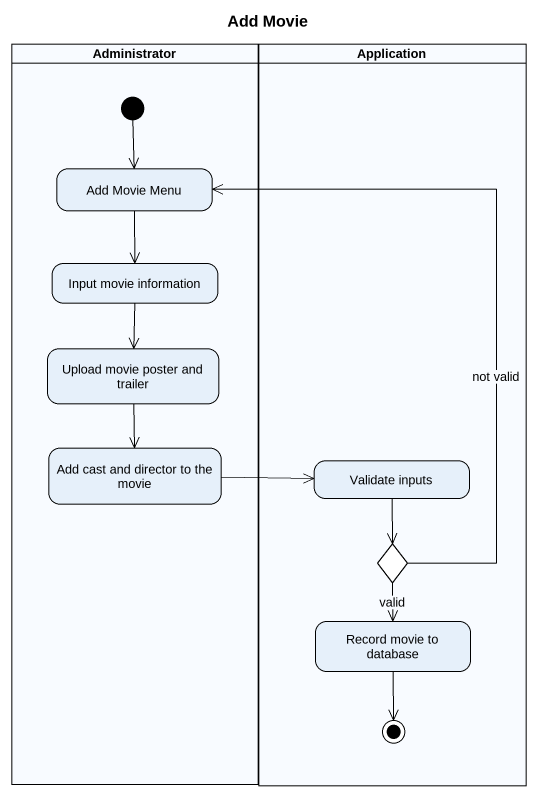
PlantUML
@startuml
title Add Movie
hide empty description
state Administrator <<partition>> {
  state "Add Movie Menu" as Add_Movie_Menu
  state "Input movie information" as Input_movie_information
  state "Upload movie poster and trailer" as Upload_movie_poster_and
  state "Add cast and director to the movie" as Add_cast_and_director_to
  [*] --> Add_Movie_Menu
}
state Application <<partition>> {
  state "Validate inputs" as Validate_inputs
  state choice1 <<choice>>
  state "Record movie to database" as Record_movie_to_database
  Record_movie_to_database --> [*]
}
Add_Movie_Menu --> Input_movie_information
Input_movie_information --> Upload_movie_poster_and
Upload_movie_poster_and --> Add_cast_and_director_to
Add_cast_and_director_to -right-> Validate_inputs
Validate_inputs --> choice1
choice1 -up-> Add_Movie_Menu : not valid
choice1 --> Record_movie_to_database : valid
@enduml
